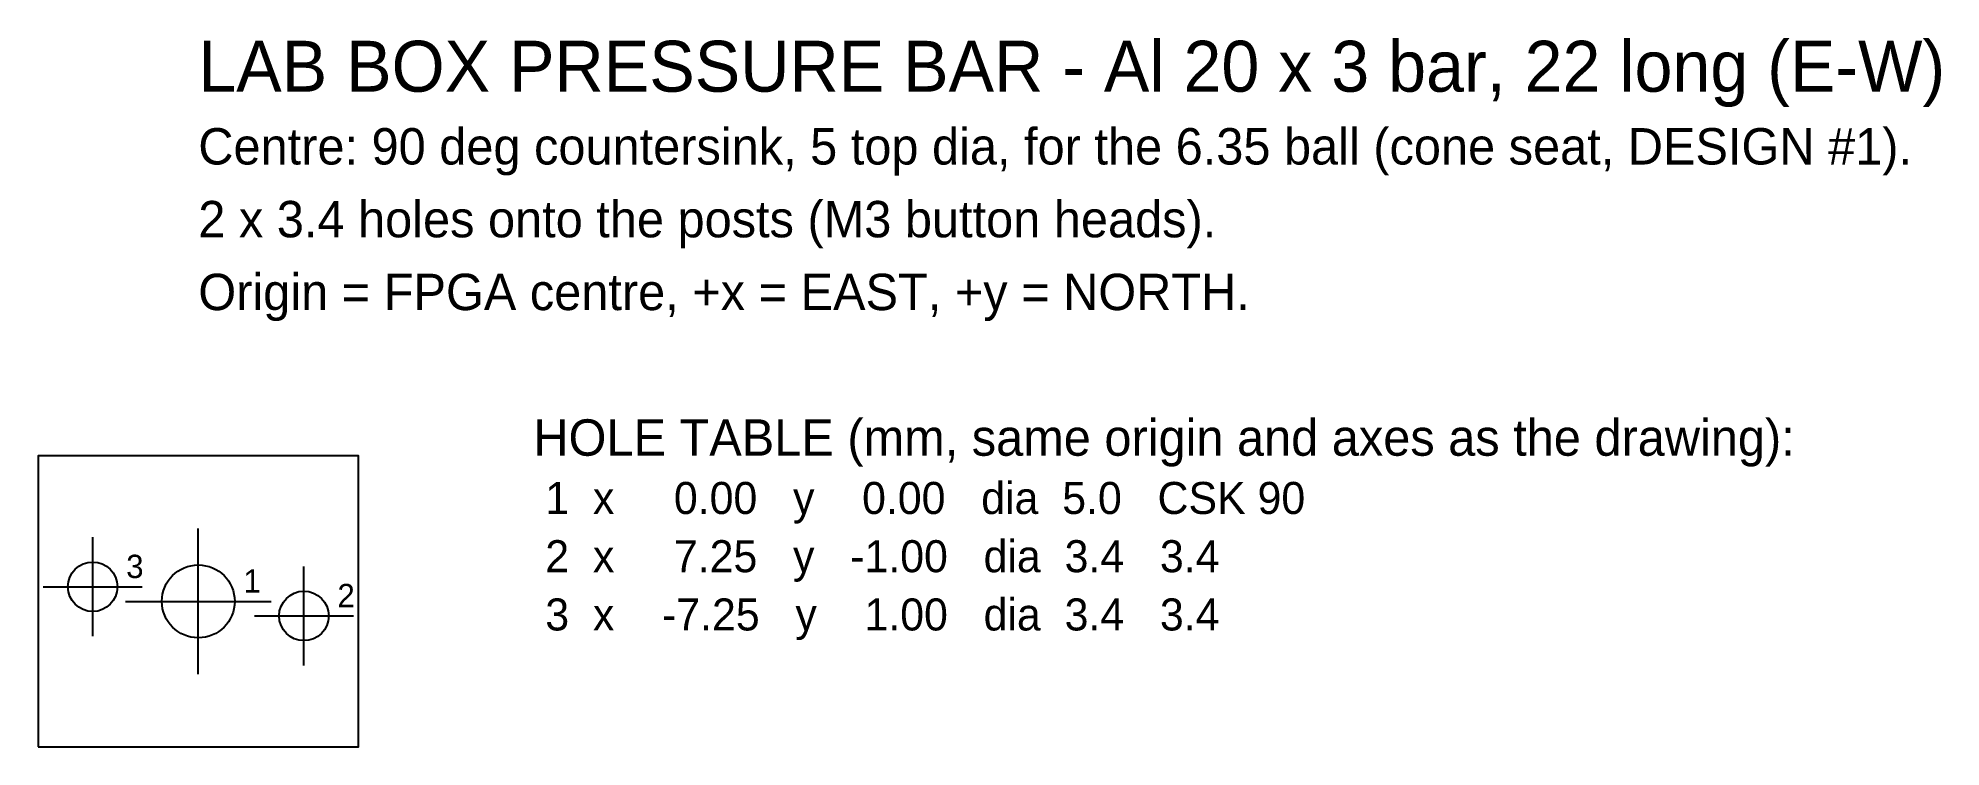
# Model space of a CAD drawing. Header units: millimetres. Extents: x -11 to 120, y -10 to 39.
import ezdxf

# ---------------------------------------------------------------- set-up
doc = ezdxf.new("R2010")
doc.units = ezdxf.units.MM
for name, color, linetype in [('HIDDEN', 8, 'Continuous'), ('HOLES', 1, 'Continuous'), ('OUTLINE', 7, 'Continuous'), ('TEXT', 3, 'Continuous')]:
    doc.layers.add(name, color=color, linetype=linetype)

msp = doc.modelspace()

# ---------------------------------------------------------------- linework, layer by layer
at = {"layer": 'HIDDEN'}
for p, q in [((-7.25, -2.4), (-7.25, 4.4)), ((0, -5), (0, 5)), ((7.25, -4.4), (7.25, 2.4)), ((-10.65, 1), (-3.85, 1)), ((-5, 0), (5, 0)), ((3.85, -1), (10.65, -1))]:
    msp.add_line(p, q, dxfattribs=at)
at = {"layer": 'HOLES'}
for centre, radius in [((-7.25, 1), 1.7), ((0, 0), 2.5), ((7.25, -1), 1.7)]:
    msp.add_circle(centre, radius, dxfattribs=at)
at = {"layer": 'OUTLINE'}
msp.add_lwpolyline([(-11, -10), (11, -10), (11, 10), (-11, 10)], close=True, dxfattribs=at)

# ---------------------------------------------------------------- texts
at = {"layer": 'TEXT'}
for s, height, p in [('LAB BOX PRESSURE BAR - Al 20 x 3 bar, 22 long (E-W)', 3.5, (0, 35)), ('Centre: 90 deg countersink, 5 top dia, for the 6.35 ball (cone seat, DESIGN #1).', 2.5, (0, 30)), ('2 x 3.4 holes onto the posts (M3 button heads).', 2.5, (0, 25)), ('Origin = FPGA centre, +x = EAST, +y = NORTH.', 2.5, (0, 20)), ('HOLE TABLE (mm, same origin and axes as the drawing):', 2.5, (23, 10)), (' 1  x     0.00   y    0.00   dia  5.0   CSK 90', 2.2, (23, 6)), (' 2  x     7.25   y   -1.00   dia  3.4   3.4', 2.2, (23, 2)), ('3', 1.6, (-4.95, 1.6)), ('1', 1.6, (3.1, 0.6)), ('2', 1.6, (9.55, -0.4)), (' 3  x    -7.25   y    1.00   dia  3.4   3.4', 2.2, (23, -2))]:
    msp.add_text(s, height=height, dxfattribs=at).set_placement(p)

doc.saveas('drawing.dxf')
